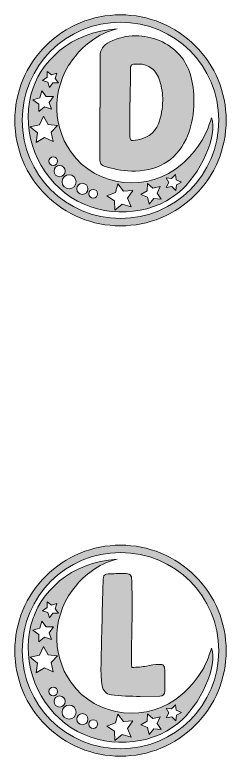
# Model space of a CAD drawing. Header units: inches. Extents: x 0.5 to 37.5, y -17.5 to -0.5.
# Drawn here: x 15.51 to 17.49, y -7.49 to -0.51 of the extents above; entities that cross this region are included whole.
import ezdxf

# ---------------------------------------------------------------- set-up
doc = ezdxf.new("R2010")
doc.units = ezdxf.units.IN
doc.header["$MEASUREMENT"] = 0
doc.layers.add('Layer 1', color=7, linetype='Continuous')

# ---------------------------------------------------------------- blocks, each defined once
blk = doc.blocks.new('block 31')
at = {"layer": 'Layer 1', "true_color": 0xdaaa6d}
h = blk.add_hatch(color=43, dxfattribs=at)
h.dxf.hatch_style = 2
edge = h.paths.add_edge_path()
edge.add_spline(control_points=[(17.2033, -5.7966), (17.0155, -5.6088), (16.7657, -5.5053), (16.5, -5.5053), (16.2343, -5.5053), (15.9845, -5.6088), (15.7966, -5.7966), (15.6088, -5.9845), (15.5053, -6.2343), (15.5053, -6.5), (15.5053, -6.7657), (15.6088, -7.0155), (15.7966, -7.2033), (15.9845, -7.3912), (16.2343, -7.4947), (16.5, -7.4947), (16.7657, -7.4947), (17.0155, -7.3912), (17.2033, -7.2033), (17.3912, -7.0155), (17.4947, -6.7657), (17.4947, -6.5), (17.4947, -6.2343), (17.3912, -5.9845), (17.2033, -5.7966)], knot_values=[0, 0, 0, 0, 1, 1, 1, 2, 2, 2, 3, 3, 3, 4, 4, 4, 5, 5, 5, 6, 6, 6, 7, 7, 7, 8, 8, 8, 8], degree=3, periodic=1)
edge = h.paths.add_edge_path()
edge.add_spline(control_points=[(16.5, -7.4254), (15.9889, -7.4254), (15.5746, -7.0111), (15.5746, -6.5), (15.5746, -5.9889), (15.9889, -5.5746), (16.5, -5.5746), (17.0111, -5.5746), (17.4254, -5.9889), (17.4254, -6.5), (17.4254, -7.0111), (17.0111, -7.4254), (16.5, -7.4254)], knot_values=[0, 0, 0, 0, 1, 1, 1, 2, 2, 2, 3, 3, 3, 4, 4, 4, 4], degree=3, periodic=1)
h = blk.add_hatch(color=43, dxfattribs=at)
h.dxf.hatch_style = 2
edge = h.paths.add_edge_path()
edge.add_spline(control_points=[(17.3557, -6.4749), (17.3103, -6.6525), (17.2129, -6.7943), (17.0777, -6.9133), (16.7665, -7.1872), (16.2717, -7.136), (16.034, -6.7998), (15.8381, -6.5227), (15.8574, -6.1491), (16.0875, -5.878), (16.1803, -5.7687), (16.3257, -5.6687), (16.4691, -5.6378), (16.0299, -5.6613), (15.7339, -5.9545), (15.6569, -6.2583), (15.5648, -6.6213), (15.7211, -7.0226), (16.037, -7.2261), (16.3434, -7.4233), (16.7691, -7.4066), (17.0403, -7.1867), (17.2528, -7.0144), (17.4189, -6.6419), (17.3557, -6.4749)], knot_values=[0, 0, 0, 0, 1, 1, 1, 2, 2, 2, 3, 3, 3, 4, 4, 4, 5, 5, 5, 6, 6, 6, 7, 7, 7, 8, 8, 8, 8], degree=3, periodic=1)
h.paths.add_polyline_path([(15.8097, -6.0408), (15.8514, -6.0725), (15.9011, -6.0561), (15.8839, -6.1055), (15.9148, -6.1477), (15.8625, -6.1466), (15.8319, -6.1891), (15.8168, -6.139), (15.7669, -6.123), (15.8099, -6.0931)])
h.paths.add_polyline_path([(15.7399, -6.2867), (15.7596, -6.2207), (15.8, -6.2765), (15.8689, -6.2748), (15.8283, -6.3305), (15.8511, -6.3955), (15.7856, -6.374), (15.7309, -6.4158), (15.731, -6.347), (15.6744, -6.3078)])
h.paths.add_polyline_path([(15.7073, -6.7082), (15.718, -6.6194), (15.6509, -6.5602), (15.7387, -6.543), (15.7742, -6.4609), (15.8177, -6.5391), (15.9067, -6.5475), (15.8459, -6.613), (15.8654, -6.7003), (15.7842, -6.6627)])
edge = h.paths.add_edge_path()
edge.add_spline(control_points=[(15.8263, -6.8854), (15.8263, -6.8628), (15.8447, -6.8444), (15.8673, -6.8444), (15.89, -6.8444), (15.9083, -6.8628), (15.9083, -6.8854), (15.9083, -6.9081), (15.89, -6.9264), (15.8673, -6.9264), (15.8447, -6.9264), (15.8263, -6.9081), (15.8263, -6.8854)], knot_values=[0, 0, 0, 0, 1, 1, 1, 2, 2, 2, 3, 3, 3, 4, 4, 4, 4], degree=3, periodic=1)
edge = h.paths.add_edge_path()
edge.add_spline(control_points=[(15.874, -6.9788), (15.874, -6.9499), (15.8974, -6.9264), (15.9263, -6.9264), (15.9553, -6.9264), (15.9787, -6.9499), (15.9787, -6.9788), (15.9787, -7.0077), (15.9553, -7.0312), (15.9263, -7.0312), (15.8974, -7.0312), (15.874, -7.0077), (15.874, -6.9788)], knot_values=[0, 0, 0, 0, 1, 1, 1, 2, 2, 2, 3, 3, 3, 4, 4, 4, 4], degree=3, periodic=1)
edge = h.paths.add_edge_path()
edge.add_spline(control_points=[(16.0165, -7.1459), (15.9797, -7.1459), (15.9499, -7.116), (15.9499, -7.0793), (15.9499, -7.0425), (15.9797, -7.0127), (16.0165, -7.0127), (16.0533, -7.0127), (16.0831, -7.0425), (16.0831, -7.0793), (16.0831, -7.116), (16.0533, -7.1459), (16.0165, -7.1459)], knot_values=[0, 0, 0, 0, 1, 1, 1, 2, 2, 2, 3, 3, 3, 4, 4, 4, 4], degree=3, periodic=1)
edge = h.paths.add_edge_path()
edge.add_spline(control_points=[(16.1416, -7.1982), (16.1126, -7.1982), (16.0892, -7.1748), (16.0892, -7.1459), (16.0892, -7.1169), (16.1126, -7.0935), (16.1416, -7.0935), (16.1705, -7.0935), (16.1939, -7.1169), (16.1939, -7.1459), (16.1939, -7.1748), (16.1705, -7.1982), (16.1416, -7.1982)], knot_values=[0, 0, 0, 0, 1, 1, 1, 2, 2, 2, 3, 3, 3, 4, 4, 4, 4], degree=3, periodic=1)
edge = h.paths.add_edge_path()
edge.add_spline(control_points=[(16.2436, -7.2326), (16.2209, -7.2326), (16.2026, -7.2142), (16.2026, -7.1916), (16.2026, -7.1689), (16.2209, -7.1506), (16.2436, -7.1506), (16.2662, -7.1506), (16.2846, -7.1689), (16.2846, -7.1916), (16.2846, -7.2142), (16.2662, -7.2326), (16.2436, -7.2326)], knot_values=[0, 0, 0, 0, 1, 1, 1, 2, 2, 2, 3, 3, 3, 4, 4, 4, 4], degree=3, periodic=1)
h.paths.add_polyline_path([(16.5989, -7.3153), (16.515, -7.2908), (16.4473, -7.346), (16.4447, -7.2587), (16.3713, -7.2114), (16.4535, -7.1819), (16.4758, -7.0975), (16.5292, -7.1666), (16.6164, -7.1617), (16.5673, -7.2339)])
h.paths.add_polyline_path([(16.8141, -7.2385), (16.7704, -7.2917), (16.7547, -7.2247), (16.6906, -7.1996), (16.7495, -7.1639), (16.7536, -7.0952), (16.8057, -7.1403), (16.8723, -7.1229), (16.8456, -7.1863), (16.8827, -7.2443)])
h.paths.add_polyline_path([(17.0265, -7.1089), (17.0203, -7.1608), (16.9828, -7.1243), (16.9315, -7.1344), (16.9547, -7.0875), (16.9292, -7.0417), (16.981, -7.0493), (17.0166, -7.0109), (17.0254, -7.0625), (17.0729, -7.0845)])
at = {"layer": 'Layer 1', "lineweight": 0}
for points in [[(15.8097, -6.0408), (15.8514, -6.0725), (15.9011, -6.0561), (15.8839, -6.1055), (15.9148, -6.1477), (15.8625, -6.1466), (15.8319, -6.1891), (15.8168, -6.139), (15.7669, -6.123), (15.8099, -6.0931), (15.8097, -6.0408)], [(15.7399, -6.2867), (15.7596, -6.2207), (15.8, -6.2765), (15.8689, -6.2748), (15.8283, -6.3305), (15.8511, -6.3955), (15.7856, -6.374), (15.7309, -6.4158), (15.731, -6.347), (15.6744, -6.3078), (15.7399, -6.2867)], [(15.7073, -6.7082), (15.718, -6.6194), (15.6509, -6.5602), (15.7387, -6.543), (15.7742, -6.4609), (15.8177, -6.5391), (15.9067, -6.5475), (15.8459, -6.613), (15.8654, -6.7003), (15.7842, -6.6627), (15.7073, -6.7082)], [(17.0265, -7.1089), (17.0203, -7.1608), (16.9828, -7.1243), (16.9315, -7.1344), (16.9547, -7.0875), (16.9292, -7.0417), (16.981, -7.0493), (17.0166, -7.0109), (17.0254, -7.0625), (17.0729, -7.0845), (17.0265, -7.1089)], [(16.5989, -7.3153), (16.515, -7.2908), (16.4473, -7.346), (16.4447, -7.2587), (16.3713, -7.2114), (16.4535, -7.1819), (16.4758, -7.0975), (16.5292, -7.1666), (16.6164, -7.1617), (16.5673, -7.2339), (16.5989, -7.3153)], [(16.8141, -7.2385), (16.7704, -7.2917), (16.7547, -7.2247), (16.6906, -7.1996), (16.7495, -7.1639), (16.7536, -7.0952), (16.8057, -7.1403), (16.8723, -7.1229), (16.8456, -7.1863), (16.8827, -7.2443), (16.8141, -7.2385)]]:
    blk.add_lwpolyline(points, dxfattribs=at)
for points, knots in [([(17.2033, -5.7966), (17.0155, -5.6088), (16.7657, -5.5053), (16.5, -5.5053), (16.2343, -5.5053), (15.9845, -5.6088), (15.7966, -5.7966), (15.6088, -5.9845), (15.5053, -6.2343), (15.5053, -6.5), (15.5053, -6.7657), (15.6088, -7.0155), (15.7966, -7.2033), (15.9845, -7.3912), (16.2343, -7.4947), (16.5, -7.4947), (16.7657, -7.4947), (17.0155, -7.3912), (17.2033, -7.2033), (17.3912, -7.0155), (17.4947, -6.7657), (17.4947, -6.5), (17.4947, -6.2343), (17.3912, -5.9845), (17.2033, -5.7966)], [0, 0, 0, 0, 1, 1, 1, 2, 2, 2, 3, 3, 3, 4, 4, 4, 5, 5, 5, 6, 6, 6, 7, 7, 7, 8, 8, 8, 8]), ([(16.5, -7.4254), (15.9889, -7.4254), (15.5746, -7.0111), (15.5746, -6.5), (15.5746, -5.9889), (15.9889, -5.5746), (16.5, -5.5746), (17.0111, -5.5746), (17.4254, -5.9889), (17.4254, -6.5), (17.4254, -7.0111), (17.0111, -7.4254), (16.5, -7.4254)], [0, 0, 0, 0, 1, 1, 1, 2, 2, 2, 3, 3, 3, 4, 4, 4, 4]), ([(17.3557, -6.4749), (17.3103, -6.6525), (17.2129, -6.7943), (17.0777, -6.9133), (16.7665, -7.1872), (16.2717, -7.136), (16.034, -6.7998), (15.8381, -6.5227), (15.8574, -6.1491), (16.0875, -5.878), (16.1803, -5.7687), (16.3257, -5.6687), (16.4691, -5.6378), (16.0299, -5.6613), (15.7339, -5.9545), (15.6569, -6.2583), (15.5648, -6.6213), (15.7211, -7.0226), (16.037, -7.2261), (16.3434, -7.4233), (16.7691, -7.4066), (17.0403, -7.1867), (17.2528, -7.0144), (17.4189, -6.6419), (17.3557, -6.4749)], [0, 0, 0, 0, 1, 1, 1, 2, 2, 2, 3, 3, 3, 4, 4, 4, 5, 5, 5, 6, 6, 6, 7, 7, 7, 8, 8, 8, 8]), ([(15.8263, -6.8854), (15.8263, -6.8628), (15.8447, -6.8444), (15.8673, -6.8444), (15.89, -6.8444), (15.9083, -6.8628), (15.9083, -6.8854), (15.9083, -6.9081), (15.89, -6.9264), (15.8673, -6.9264), (15.8447, -6.9264), (15.8263, -6.9081), (15.8263, -6.8854)], [0, 0, 0, 0, 1, 1, 1, 2, 2, 2, 3, 3, 3, 4, 4, 4, 4]), ([(15.874, -6.9788), (15.874, -6.9499), (15.8974, -6.9264), (15.9263, -6.9264), (15.9553, -6.9264), (15.9787, -6.9499), (15.9787, -6.9788), (15.9787, -7.0077), (15.9553, -7.0312), (15.9263, -7.0312), (15.8974, -7.0312), (15.874, -7.0077), (15.874, -6.9788)], [0, 0, 0, 0, 1, 1, 1, 2, 2, 2, 3, 3, 3, 4, 4, 4, 4]), ([(16.0165, -7.1459), (15.9797, -7.1459), (15.9499, -7.116), (15.9499, -7.0793), (15.9499, -7.0425), (15.9797, -7.0127), (16.0165, -7.0127), (16.0533, -7.0127), (16.0831, -7.0425), (16.0831, -7.0793), (16.0831, -7.116), (16.0533, -7.1459), (16.0165, -7.1459)], [0, 0, 0, 0, 1, 1, 1, 2, 2, 2, 3, 3, 3, 4, 4, 4, 4]), ([(16.1416, -7.1982), (16.1126, -7.1982), (16.0892, -7.1748), (16.0892, -7.1459), (16.0892, -7.1169), (16.1126, -7.0935), (16.1416, -7.0935), (16.1705, -7.0935), (16.1939, -7.1169), (16.1939, -7.1459), (16.1939, -7.1748), (16.1705, -7.1982), (16.1416, -7.1982)], [0, 0, 0, 0, 1, 1, 1, 2, 2, 2, 3, 3, 3, 4, 4, 4, 4]), ([(16.2436, -7.2326), (16.2209, -7.2326), (16.2026, -7.2142), (16.2026, -7.1916), (16.2026, -7.1689), (16.2209, -7.1506), (16.2436, -7.1506), (16.2662, -7.1506), (16.2846, -7.1689), (16.2846, -7.1916), (16.2846, -7.2142), (16.2662, -7.2326), (16.2436, -7.2326)], [0, 0, 0, 0, 1, 1, 1, 2, 2, 2, 3, 3, 3, 4, 4, 4, 4])]:
    blk.add_open_spline(points, degree=3, knots=knots, dxfattribs=at)
blk = doc.blocks.new('block 30')
at = {"layer": 'Layer 1', "true_color": 0xdaaa6d}
h = blk.add_hatch(color=43, dxfattribs=at)
h.dxf.hatch_style = 2
edge = h.paths.add_edge_path()
edge.add_spline(control_points=[(16.4112, -6.9156), (16.3631, -6.9079), (16.3353, -6.8786), (16.3276, -6.8277), (16.3199, -6.7768), (16.3161, -6.7255), (16.3161, -6.6736), (16.3209, -6.4163), (16.3276, -6.1411), (16.3363, -5.8482), (16.3363, -5.8156), (16.3406, -5.7952), (16.3492, -5.787), (16.3579, -5.7789), (16.3756, -5.7748), (16.4025, -5.7748), (16.4025, -5.7748), (16.4126, -5.7748), (16.4126, -5.7748), (16.4318, -5.7748), (16.4517, -5.7743), (16.4724, -5.7733), (16.493, -5.7724), (16.5139, -5.7719), (16.535, -5.7719), (16.5629, -5.7719), (16.5816, -5.7762), (16.5912, -5.7848), (16.6008, -5.7935), (16.6056, -5.8117), (16.6056, -5.8396), (16.6056, -5.8761), (16.6066, -5.9121), (16.6085, -5.9476), (16.6104, -5.9976), (16.6114, -6.0581), (16.6114, -6.1291), (16.6075, -6.2386), (16.6051, -6.349), (16.6042, -6.4604), (16.6042, -6.4604), (16.6027, -6.6275), (16.6027, -6.6275), (16.6027, -6.6275), (16.6056, -6.6578), (16.6056, -6.6578), (16.6584, -6.6578), (16.7045, -6.6534), (16.7439, -6.6448), (16.7833, -6.6361), (16.8236, -6.6309), (16.8649, -6.629), (16.8841, -6.629), (16.8973, -6.6326), (16.9045, -6.6398), (16.9117, -6.647), (16.9158, -6.6606), (16.9168, -6.6808), (16.9168, -6.6808), (16.9168, -6.881), (16.9168, -6.881), (16.9168, -6.9108), (16.9009, -6.9271), (16.8692, -6.93), (16.8692, -6.93), (16.6849, -6.9314), (16.6849, -6.9314), (16.5927, -6.9314), (16.5014, -6.9262), (16.4112, -6.9156)], knot_values=[0, 0, 0, 0, 1, 1, 1, 2, 2, 2, 3, 3, 3, 4, 4, 4, 5, 5, 5, 6, 6, 6, 7, 7, 7, 8, 8, 8, 9, 9, 9, 10, 10, 10, 11, 11, 11, 12, 12, 12, 13, 13, 13, 14, 14, 14, 15, 15, 15, 16, 16, 16, 17, 17, 17, 18, 18, 18, 19, 19, 19, 20, 20, 20, 21, 21, 21, 22, 22, 22, 23, 23, 23, 23], degree=3, periodic=1)
at = {"layer": 'Layer 1', "lineweight": 0}
blk.add_open_spline([(16.4112, -6.9156), (16.3631, -6.9079), (16.3353, -6.8786), (16.3276, -6.8277), (16.3199, -6.7768), (16.3161, -6.7255), (16.3161, -6.6736), (16.3209, -6.4163), (16.3276, -6.1411), (16.3363, -5.8482), (16.3363, -5.8156), (16.3406, -5.7952), (16.3492, -5.787), (16.3579, -5.7789), (16.3756, -5.7748), (16.4025, -5.7748), (16.4025, -5.7748), (16.4126, -5.7748), (16.4126, -5.7748), (16.4318, -5.7748), (16.4517, -5.7743), (16.4724, -5.7733), (16.493, -5.7724), (16.5139, -5.7719), (16.535, -5.7719), (16.5629, -5.7719), (16.5816, -5.7762), (16.5912, -5.7848), (16.6008, -5.7935), (16.6056, -5.8117), (16.6056, -5.8396), (16.6056, -5.8761), (16.6066, -5.9121), (16.6085, -5.9476), (16.6104, -5.9976), (16.6114, -6.0581), (16.6114, -6.1291), (16.6075, -6.2386), (16.6051, -6.349), (16.6042, -6.4604), (16.6042, -6.4604), (16.6027, -6.6275), (16.6027, -6.6275), (16.6027, -6.6275), (16.6056, -6.6578), (16.6056, -6.6578), (16.6584, -6.6578), (16.7045, -6.6534), (16.7439, -6.6448), (16.7833, -6.6361), (16.8236, -6.6309), (16.8649, -6.629), (16.8841, -6.629), (16.8973, -6.6326), (16.9045, -6.6398), (16.9117, -6.647), (16.9158, -6.6606), (16.9168, -6.6808), (16.9168, -6.6808), (16.9168, -6.881), (16.9168, -6.881), (16.9168, -6.9108), (16.9009, -6.9271), (16.8692, -6.93), (16.8692, -6.93), (16.6849, -6.9314), (16.6849, -6.9314), (16.5927, -6.9314), (16.5014, -6.9262), (16.4112, -6.9156)], degree=3, knots=[0, 0, 0, 0, 1, 1, 1, 2, 2, 2, 3, 3, 3, 4, 4, 4, 5, 5, 5, 6, 6, 6, 7, 7, 7, 8, 8, 8, 9, 9, 9, 10, 10, 10, 11, 11, 11, 12, 12, 12, 13, 13, 13, 14, 14, 14, 15, 15, 15, 16, 16, 16, 17, 17, 17, 18, 18, 18, 19, 19, 19, 20, 20, 20, 21, 21, 21, 22, 22, 22, 23, 23, 23, 23], dxfattribs=at)
at = {"layer": 'Layer 1'}
blk.add_blockref('block 31', (0, 0), dxfattribs=at)
blk = doc.blocks.new('block 47')
at = {"layer": 'Layer 1', "true_color": 0xdaaa6d}
h = blk.add_hatch(color=43, dxfattribs=at)
h.dxf.hatch_style = 2
edge = h.paths.add_edge_path()
edge.add_spline(control_points=[(17.2033, -0.7966), (17.0155, -0.6088), (16.7657, -0.5053), (16.5, -0.5053), (16.2343, -0.5053), (15.9845, -0.6088), (15.7966, -0.7966), (15.6088, -0.9845), (15.5053, -1.2343), (15.5053, -1.5), (15.5053, -1.7657), (15.6088, -2.0155), (15.7966, -2.2033), (15.9845, -2.3912), (16.2343, -2.4947), (16.5, -2.4947), (16.7657, -2.4947), (17.0155, -2.3912), (17.2033, -2.2033), (17.3912, -2.0155), (17.4947, -1.7657), (17.4947, -1.5), (17.4947, -1.2343), (17.3912, -0.9845), (17.2033, -0.7966)], knot_values=[0, 0, 0, 0, 1, 1, 1, 2, 2, 2, 3, 3, 3, 4, 4, 4, 5, 5, 5, 6, 6, 6, 7, 7, 7, 8, 8, 8, 8], degree=3, periodic=1)
edge = h.paths.add_edge_path()
edge.add_spline(control_points=[(16.5, -2.4254), (15.9889, -2.4254), (15.5746, -2.0111), (15.5746, -1.5), (15.5746, -0.9889), (15.9889, -0.5746), (16.5, -0.5746), (17.0111, -0.5746), (17.4254, -0.9889), (17.4254, -1.5), (17.4254, -2.0111), (17.0111, -2.4254), (16.5, -2.4254)], knot_values=[0, 0, 0, 0, 1, 1, 1, 2, 2, 2, 3, 3, 3, 4, 4, 4, 4], degree=3, periodic=1)
h = blk.add_hatch(color=43, dxfattribs=at)
h.dxf.hatch_style = 2
edge = h.paths.add_edge_path()
edge.add_spline(control_points=[(17.3557, -1.4749), (17.3103, -1.6525), (17.2129, -1.7943), (17.0777, -1.9133), (16.7665, -2.1872), (16.2717, -2.136), (16.034, -1.7998), (15.8381, -1.5227), (15.8574, -1.1491), (16.0875, -0.878), (16.1803, -0.7687), (16.3257, -0.6687), (16.4691, -0.6378), (16.0299, -0.6613), (15.7339, -0.9545), (15.6569, -1.2583), (15.5648, -1.6213), (15.7211, -2.0226), (16.037, -2.2261), (16.3434, -2.4233), (16.7691, -2.4066), (17.0403, -2.1867), (17.2528, -2.0144), (17.4189, -1.6419), (17.3557, -1.4749)], knot_values=[0, 0, 0, 0, 1, 1, 1, 2, 2, 2, 3, 3, 3, 4, 4, 4, 5, 5, 5, 6, 6, 6, 7, 7, 7, 8, 8, 8, 8], degree=3, periodic=1)
h.paths.add_polyline_path([(15.8097, -1.0408), (15.8514, -1.0725), (15.9011, -1.0561), (15.8839, -1.1055), (15.9148, -1.1477), (15.8625, -1.1466), (15.8319, -1.1891), (15.8168, -1.139), (15.7669, -1.123), (15.8099, -1.0931)])
h.paths.add_polyline_path([(15.7399, -1.2867), (15.7596, -1.2207), (15.8, -1.2765), (15.8689, -1.2748), (15.8283, -1.3305), (15.8511, -1.3955), (15.7856, -1.374), (15.7309, -1.4158), (15.731, -1.347), (15.6744, -1.3078)])
h.paths.add_polyline_path([(15.7073, -1.7082), (15.718, -1.6194), (15.6509, -1.5602), (15.7387, -1.543), (15.7742, -1.4609), (15.8177, -1.5391), (15.9067, -1.5475), (15.8459, -1.613), (15.8654, -1.7003), (15.7842, -1.6627)])
edge = h.paths.add_edge_path()
edge.add_spline(control_points=[(15.8263, -1.8854), (15.8263, -1.8628), (15.8447, -1.8444), (15.8673, -1.8444), (15.89, -1.8444), (15.9083, -1.8628), (15.9083, -1.8854), (15.9083, -1.9081), (15.89, -1.9264), (15.8673, -1.9264), (15.8447, -1.9264), (15.8263, -1.9081), (15.8263, -1.8854)], knot_values=[0, 0, 0, 0, 1, 1, 1, 2, 2, 2, 3, 3, 3, 4, 4, 4, 4], degree=3, periodic=1)
edge = h.paths.add_edge_path()
edge.add_spline(control_points=[(15.874, -1.9788), (15.874, -1.9499), (15.8974, -1.9264), (15.9263, -1.9264), (15.9553, -1.9264), (15.9787, -1.9499), (15.9787, -1.9788), (15.9787, -2.0077), (15.9553, -2.0312), (15.9263, -2.0312), (15.8974, -2.0312), (15.874, -2.0077), (15.874, -1.9788)], knot_values=[0, 0, 0, 0, 1, 1, 1, 2, 2, 2, 3, 3, 3, 4, 4, 4, 4], degree=3, periodic=1)
edge = h.paths.add_edge_path()
edge.add_spline(control_points=[(16.0165, -2.1459), (15.9797, -2.1459), (15.9499, -2.116), (15.9499, -2.0793), (15.9499, -2.0425), (15.9797, -2.0127), (16.0165, -2.0127), (16.0533, -2.0127), (16.0831, -2.0425), (16.0831, -2.0793), (16.0831, -2.116), (16.0533, -2.1459), (16.0165, -2.1459)], knot_values=[0, 0, 0, 0, 1, 1, 1, 2, 2, 2, 3, 3, 3, 4, 4, 4, 4], degree=3, periodic=1)
edge = h.paths.add_edge_path()
edge.add_spline(control_points=[(16.1416, -2.1982), (16.1126, -2.1982), (16.0892, -2.1748), (16.0892, -2.1459), (16.0892, -2.1169), (16.1126, -2.0935), (16.1416, -2.0935), (16.1705, -2.0935), (16.1939, -2.1169), (16.1939, -2.1459), (16.1939, -2.1748), (16.1705, -2.1982), (16.1416, -2.1982)], knot_values=[0, 0, 0, 0, 1, 1, 1, 2, 2, 2, 3, 3, 3, 4, 4, 4, 4], degree=3, periodic=1)
edge = h.paths.add_edge_path()
edge.add_spline(control_points=[(16.2436, -2.2326), (16.2209, -2.2326), (16.2026, -2.2142), (16.2026, -2.1916), (16.2026, -2.1689), (16.2209, -2.1506), (16.2436, -2.1506), (16.2662, -2.1506), (16.2846, -2.1689), (16.2846, -2.1916), (16.2846, -2.2142), (16.2662, -2.2326), (16.2436, -2.2326)], knot_values=[0, 0, 0, 0, 1, 1, 1, 2, 2, 2, 3, 3, 3, 4, 4, 4, 4], degree=3, periodic=1)
h.paths.add_polyline_path([(16.5989, -2.3153), (16.515, -2.2908), (16.4473, -2.346), (16.4447, -2.2587), (16.3713, -2.2114), (16.4535, -2.1819), (16.4758, -2.0975), (16.5292, -2.1666), (16.6164, -2.1617), (16.5673, -2.2339)])
h.paths.add_polyline_path([(16.8141, -2.2385), (16.7704, -2.2917), (16.7547, -2.2247), (16.6906, -2.1996), (16.7495, -2.1639), (16.7536, -2.0952), (16.8057, -2.1403), (16.8723, -2.1229), (16.8456, -2.1863), (16.8827, -2.2443)])
h.paths.add_polyline_path([(17.0265, -2.1089), (17.0203, -2.1608), (16.9828, -2.1243), (16.9315, -2.1344), (16.9547, -2.0875), (16.9292, -2.0417), (16.981, -2.0493), (17.0166, -2.0109), (17.0254, -2.0625), (17.0729, -2.0845)])
at = {"layer": 'Layer 1', "lineweight": 0}
for points in [[(15.8097, -1.0408), (15.8514, -1.0725), (15.9011, -1.0561), (15.8839, -1.1055), (15.9148, -1.1477), (15.8625, -1.1466), (15.8319, -1.1891), (15.8168, -1.139), (15.7669, -1.123), (15.8099, -1.0931), (15.8097, -1.0408)], [(15.7399, -1.2867), (15.7596, -1.2207), (15.8, -1.2765), (15.8689, -1.2748), (15.8283, -1.3305), (15.8511, -1.3955), (15.7856, -1.374), (15.7309, -1.4158), (15.731, -1.347), (15.6744, -1.3078), (15.7399, -1.2867)], [(15.7073, -1.7082), (15.718, -1.6194), (15.6509, -1.5602), (15.7387, -1.543), (15.7742, -1.4609), (15.8177, -1.5391), (15.9067, -1.5475), (15.8459, -1.613), (15.8654, -1.7003), (15.7842, -1.6627), (15.7073, -1.7082)], [(17.0265, -2.1089), (17.0203, -2.1608), (16.9828, -2.1243), (16.9315, -2.1344), (16.9547, -2.0875), (16.9292, -2.0417), (16.981, -2.0493), (17.0166, -2.0109), (17.0254, -2.0625), (17.0729, -2.0845), (17.0265, -2.1089)], [(16.8141, -2.2385), (16.7704, -2.2917), (16.7547, -2.2247), (16.6906, -2.1996), (16.7495, -2.1639), (16.7536, -2.0952), (16.8057, -2.1403), (16.8723, -2.1229), (16.8456, -2.1863), (16.8827, -2.2443), (16.8141, -2.2385)], [(16.5989, -2.3153), (16.515, -2.2908), (16.4473, -2.346), (16.4447, -2.2587), (16.3713, -2.2114), (16.4535, -2.1819), (16.4758, -2.0975), (16.5292, -2.1666), (16.6164, -2.1617), (16.5673, -2.2339), (16.5989, -2.3153)]]:
    blk.add_lwpolyline(points, dxfattribs=at)
for points, knots in [([(17.2033, -0.7966), (17.0155, -0.6088), (16.7657, -0.5053), (16.5, -0.5053), (16.2343, -0.5053), (15.9845, -0.6088), (15.7966, -0.7966), (15.6088, -0.9845), (15.5053, -1.2343), (15.5053, -1.5), (15.5053, -1.7657), (15.6088, -2.0155), (15.7966, -2.2033), (15.9845, -2.3912), (16.2343, -2.4947), (16.5, -2.4947), (16.7657, -2.4947), (17.0155, -2.3912), (17.2033, -2.2033), (17.3912, -2.0155), (17.4947, -1.7657), (17.4947, -1.5), (17.4947, -1.2343), (17.3912, -0.9845), (17.2033, -0.7966)], [0, 0, 0, 0, 1, 1, 1, 2, 2, 2, 3, 3, 3, 4, 4, 4, 5, 5, 5, 6, 6, 6, 7, 7, 7, 8, 8, 8, 8]), ([(16.5, -2.4254), (15.9889, -2.4254), (15.5746, -2.0111), (15.5746, -1.5), (15.5746, -0.9889), (15.9889, -0.5746), (16.5, -0.5746), (17.0111, -0.5746), (17.4254, -0.9889), (17.4254, -1.5), (17.4254, -2.0111), (17.0111, -2.4254), (16.5, -2.4254)], [0, 0, 0, 0, 1, 1, 1, 2, 2, 2, 3, 3, 3, 4, 4, 4, 4]), ([(17.3557, -1.4749), (17.3103, -1.6525), (17.2129, -1.7943), (17.0777, -1.9133), (16.7665, -2.1872), (16.2717, -2.136), (16.034, -1.7998), (15.8381, -1.5227), (15.8574, -1.1491), (16.0875, -0.878), (16.1803, -0.7687), (16.3257, -0.6687), (16.4691, -0.6378), (16.0299, -0.6613), (15.7339, -0.9545), (15.6569, -1.2583), (15.5648, -1.6213), (15.7211, -2.0226), (16.037, -2.2261), (16.3434, -2.4233), (16.7691, -2.4066), (17.0403, -2.1867), (17.2528, -2.0144), (17.4189, -1.6419), (17.3557, -1.4749)], [0, 0, 0, 0, 1, 1, 1, 2, 2, 2, 3, 3, 3, 4, 4, 4, 5, 5, 5, 6, 6, 6, 7, 7, 7, 8, 8, 8, 8]), ([(15.8263, -1.8854), (15.8263, -1.8628), (15.8447, -1.8444), (15.8673, -1.8444), (15.89, -1.8444), (15.9083, -1.8628), (15.9083, -1.8854), (15.9083, -1.9081), (15.89, -1.9264), (15.8673, -1.9264), (15.8447, -1.9264), (15.8263, -1.9081), (15.8263, -1.8854)], [0, 0, 0, 0, 1, 1, 1, 2, 2, 2, 3, 3, 3, 4, 4, 4, 4]), ([(15.874, -1.9788), (15.874, -1.9499), (15.8974, -1.9264), (15.9263, -1.9264), (15.9553, -1.9264), (15.9787, -1.9499), (15.9787, -1.9788), (15.9787, -2.0077), (15.9553, -2.0312), (15.9263, -2.0312), (15.8974, -2.0312), (15.874, -2.0077), (15.874, -1.9788)], [0, 0, 0, 0, 1, 1, 1, 2, 2, 2, 3, 3, 3, 4, 4, 4, 4]), ([(16.0165, -2.1459), (15.9797, -2.1459), (15.9499, -2.116), (15.9499, -2.0793), (15.9499, -2.0425), (15.9797, -2.0127), (16.0165, -2.0127), (16.0533, -2.0127), (16.0831, -2.0425), (16.0831, -2.0793), (16.0831, -2.116), (16.0533, -2.1459), (16.0165, -2.1459)], [0, 0, 0, 0, 1, 1, 1, 2, 2, 2, 3, 3, 3, 4, 4, 4, 4]), ([(16.1416, -2.1982), (16.1126, -2.1982), (16.0892, -2.1748), (16.0892, -2.1459), (16.0892, -2.1169), (16.1126, -2.0935), (16.1416, -2.0935), (16.1705, -2.0935), (16.1939, -2.1169), (16.1939, -2.1459), (16.1939, -2.1748), (16.1705, -2.1982), (16.1416, -2.1982)], [0, 0, 0, 0, 1, 1, 1, 2, 2, 2, 3, 3, 3, 4, 4, 4, 4]), ([(16.2436, -2.2326), (16.2209, -2.2326), (16.2026, -2.2142), (16.2026, -2.1916), (16.2026, -2.1689), (16.2209, -2.1506), (16.2436, -2.1506), (16.2662, -2.1506), (16.2846, -2.1689), (16.2846, -2.1916), (16.2846, -2.2142), (16.2662, -2.2326), (16.2436, -2.2326)], [0, 0, 0, 0, 1, 1, 1, 2, 2, 2, 3, 3, 3, 4, 4, 4, 4])]:
    blk.add_open_spline(points, degree=3, knots=knots, dxfattribs=at)
blk = doc.blocks.new('block 46')
at = {"layer": 'Layer 1', "true_color": 0xdaaa6d}
h = blk.add_hatch(color=43, dxfattribs=at)
h.dxf.hatch_style = 2
edge = h.paths.add_edge_path()
edge.add_spline(control_points=[(16.3647, -1.9371), (16.3391, -1.9296), (16.3227, -1.921), (16.3158, -1.9114), (16.3088, -1.9018), (16.3054, -1.8831), (16.3054, -1.8552), (16.3054, -1.8552), (16.3054, -1.3802), (16.3054, -1.3802), (16.3054, -1.3802), (16.307, -1.3802), (16.307, -1.3802), (16.307, -1.3802), (16.307, -0.9021), (16.307, -0.9021), (16.307, -0.8668), (16.315, -0.8381), (16.331, -0.8162), (16.3471, -0.7943), (16.3701, -0.7758), (16.4, -0.7608), (16.476, -0.7223), (16.5568, -0.7031), (16.6423, -0.7031), (16.7194, -0.7031), (16.7945, -0.7183), (16.8678, -0.7488), (16.9411, -0.7793), (17.0044, -0.8245), (17.058, -0.8844), (17.1467, -0.9861), (17.1911, -1.1337), (17.1911, -1.3273), (17.1911, -1.4321), (17.1724, -1.5359), (17.135, -1.6386), (17.044, -1.8579), (16.8793, -1.9713), (16.6407, -1.9788), (16.5455, -1.9788), (16.4535, -1.9649), (16.3647, -1.9371)], knot_values=[0, 0, 0, 0, 1, 1, 1, 2, 2, 2, 3, 3, 3, 4, 4, 4, 5, 5, 5, 6, 6, 6, 7, 7, 7, 8, 8, 8, 9, 9, 9, 10, 10, 10, 11, 11, 11, 12, 12, 12, 13, 13, 13, 14, 14, 14, 14], degree=3, periodic=1)
edge = h.paths.add_edge_path()
edge.add_spline(control_points=[(16.8574, -1.5327), (16.8841, -1.46), (16.8975, -1.3867), (16.8975, -1.3128), (16.8975, -1.2519), (16.8889, -1.1909), (16.8718, -1.1299), (16.8558, -1.0775), (16.8298, -1.0376), (16.794, -1.0104), (16.7581, -0.9831), (16.7162, -0.9694), (16.668, -0.9694), (16.668, -0.9694), (16.6552, -0.9694), (16.6552, -0.9694), (16.6295, -0.9694), (16.6127, -0.9724), (16.6046, -0.9783), (16.5966, -0.9842), (16.5926, -1.0026), (16.5926, -1.0336), (16.5926, -1.0336), (16.591, -1.3289), (16.591, -1.3289), (16.591, -1.3289), (16.5878, -1.3289), (16.5878, -1.3289), (16.5878, -1.3289), (16.5878, -1.6547), (16.5878, -1.6547), (16.5878, -1.6793), (16.5985, -1.6915), (16.6199, -1.6915), (16.7397, -1.6787), (16.8189, -1.6258), (16.8574, -1.5327)], knot_values=[0, 0, 0, 0, 1, 1, 1, 2, 2, 2, 3, 3, 3, 4, 4, 4, 5, 5, 5, 6, 6, 6, 7, 7, 7, 8, 8, 8, 9, 9, 9, 10, 10, 10, 11, 11, 11, 12, 12, 12, 12], degree=3, periodic=1)
at = {"layer": 'Layer 1', "lineweight": 0}
for points, knots in [([(16.3647, -1.9371), (16.3391, -1.9296), (16.3227, -1.921), (16.3158, -1.9114), (16.3088, -1.9018), (16.3054, -1.8831), (16.3054, -1.8552), (16.3054, -1.8552), (16.3054, -1.3802), (16.3054, -1.3802), (16.3054, -1.3802), (16.307, -1.3802), (16.307, -1.3802), (16.307, -1.3802), (16.307, -0.9021), (16.307, -0.9021), (16.307, -0.8668), (16.315, -0.8381), (16.331, -0.8162), (16.3471, -0.7943), (16.3701, -0.7758), (16.4, -0.7608), (16.476, -0.7223), (16.5568, -0.7031), (16.6423, -0.7031), (16.7194, -0.7031), (16.7945, -0.7183), (16.8678, -0.7488), (16.9411, -0.7793), (17.0044, -0.8245), (17.058, -0.8844), (17.1467, -0.9861), (17.1911, -1.1337), (17.1911, -1.3273), (17.1911, -1.4321), (17.1724, -1.5359), (17.135, -1.6386), (17.044, -1.8579), (16.8793, -1.9713), (16.6407, -1.9788), (16.5455, -1.9788), (16.4535, -1.9649), (16.3647, -1.9371)], [0, 0, 0, 0, 1, 1, 1, 2, 2, 2, 3, 3, 3, 4, 4, 4, 5, 5, 5, 6, 6, 6, 7, 7, 7, 8, 8, 8, 9, 9, 9, 10, 10, 10, 11, 11, 11, 12, 12, 12, 13, 13, 13, 14, 14, 14, 14]), ([(16.8574, -1.5327), (16.8841, -1.46), (16.8975, -1.3867), (16.8975, -1.3128), (16.8975, -1.2519), (16.8889, -1.1909), (16.8718, -1.1299), (16.8558, -1.0775), (16.8298, -1.0376), (16.794, -1.0104), (16.7581, -0.9831), (16.7162, -0.9694), (16.668, -0.9694), (16.668, -0.9694), (16.6552, -0.9694), (16.6552, -0.9694), (16.6295, -0.9694), (16.6127, -0.9724), (16.6046, -0.9783), (16.5966, -0.9842), (16.5926, -1.0026), (16.5926, -1.0336), (16.5926, -1.0336), (16.591, -1.3289), (16.591, -1.3289), (16.591, -1.3289), (16.5878, -1.3289), (16.5878, -1.3289), (16.5878, -1.3289), (16.5878, -1.6547), (16.5878, -1.6547), (16.5878, -1.6793), (16.5985, -1.6915), (16.6199, -1.6915), (16.7397, -1.6787), (16.8189, -1.6258), (16.8574, -1.5327)], [0, 0, 0, 0, 1, 1, 1, 2, 2, 2, 3, 3, 3, 4, 4, 4, 5, 5, 5, 6, 6, 6, 7, 7, 7, 8, 8, 8, 9, 9, 9, 10, 10, 10, 11, 11, 11, 12, 12, 12, 12])]:
    blk.add_open_spline(points, degree=3, knots=knots, dxfattribs=at)
at = {"layer": 'Layer 1'}
blk.add_blockref('block 47', (0, 0), dxfattribs=at)

msp = doc.modelspace()

# ---------------------------------------------------------------- block references
at = {"layer": 'Layer 1'}
for name in ['block 46', 'block 30']:
    msp.add_blockref(name, (0, 0), dxfattribs=at)

doc.saveas('drawing.dxf')
